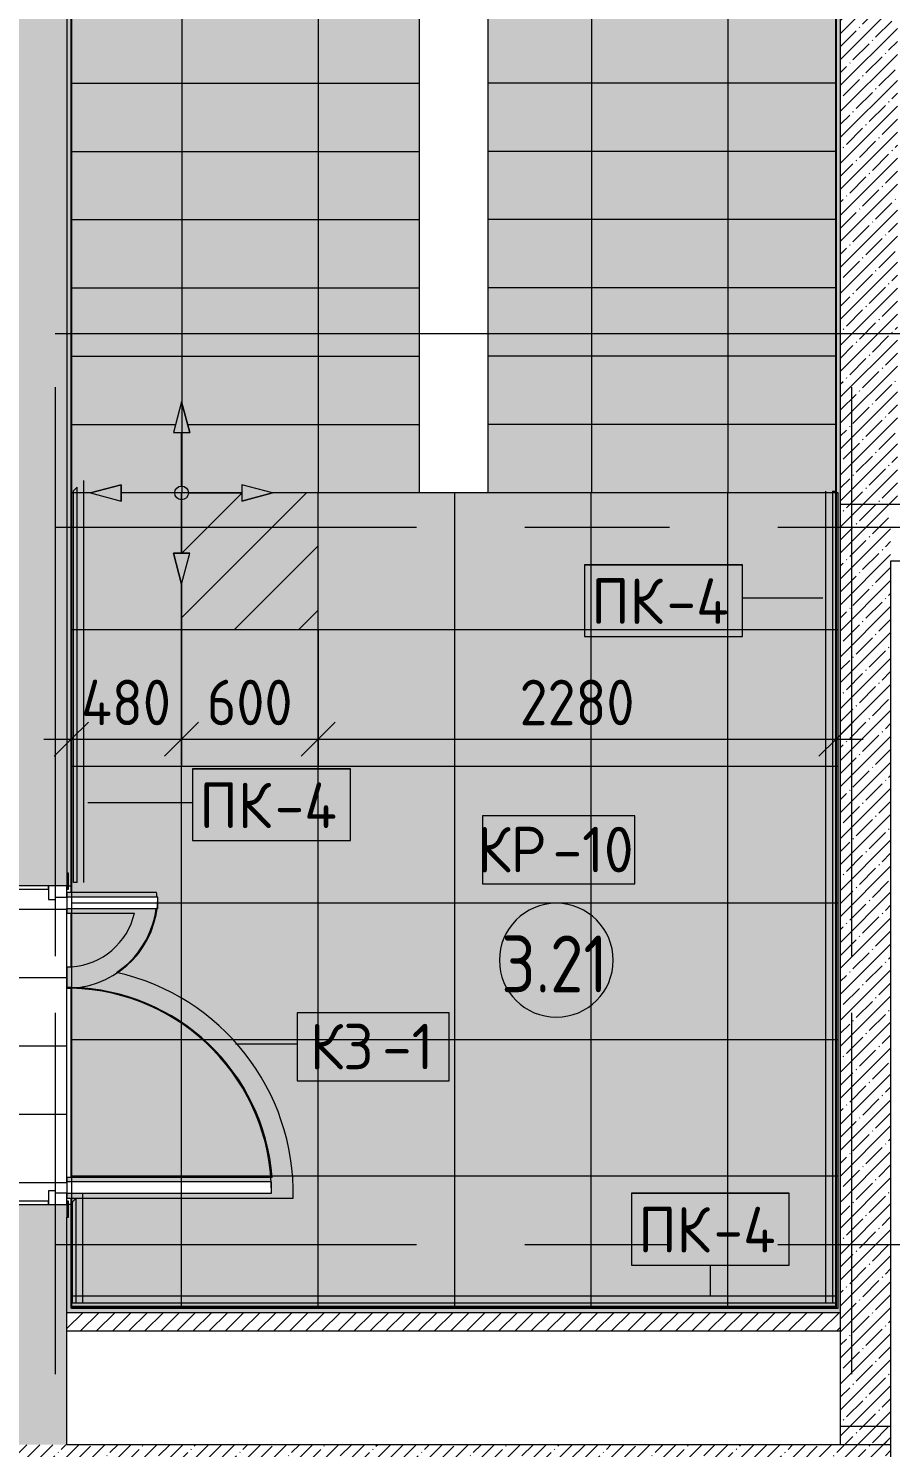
# Model space of a CAD drawing. Header units: millimetres. Extents: x 81773 to 282675, y -8553 to 29000.
# Drawn here: x 89241 to 93030, y 17257 to 23490 of the extents above; entities that cross this region are included whole.
import ezdxf

# ---------------------------------------------------------------- set-up
doc = ezdxf.new("R2010")
doc.units = ezdxf.units.MM
doc.linetypes.add('Осевая', pattern=[3175, 635, -476.25, 1587.5, -476.25])
for name, color, linetype, lineweight in [('A-ANNO-DIMS', 7, 'Continuous', 9), ('A-ANNO-DIMS-100', 7, 'Continuous', 9), ('A-AREA-IDEN', 7, 'Continuous', 9), ('A-DETL', 7, 'Continuous', 9), ('A-DETL-GENF', 7, 'Continuous', 9), ('A-DOOR', 7, 'Continuous', 9), ('A-DOOR-1', 7, 'Continuous', 13), ('A-DOOR-FRAM', 7, 'Continuous', 13), ('A-FLOR-IDEN', 7, 'Continuous', 9), ('A-FLOR-PATT', 7, 'Continuous', 9), ('A-GENM-IDEN', 7, 'Continuous', 9), ('A-WALL', 7, 'Continuous', 9), ('I-WALL', 7, 'Continuous', 9), ('S-STRS', 7, 'Continuous', 13), ('S-STRS-1', 7, 'Continuous', 9), ('Оси', 7, 'Continuous', 9), ('Оси-2', 7, 'Осевая', 9)]:
    doc.layers.add(name, color=color, linetype=linetype, lineweight=lineweight)
for name, color, linetype, lineweight, true_color in [('A-DETL-GENF-2', 7, 'Continuous', 9, 0x004000), ('A-DETL-GENF-3', 7, 'Continuous', 9, 0x383838), ('A-FLOR-1', 7, 'Continuous', 9, 0x787878), ('A-GENM-6', 7, 'Continuous', 9, 0xff80c0), ('A-WALL-1', 9, 'Continuous', 9, 0x808080), ('A-WALL-FNSH-1', 9, 'Continuous', 9, 0x808080), ('I-WALL-2', 9, 'Continuous', 9, 0x808080)]:
    doc.layers.add(name, color=color, linetype=linetype, lineweight=lineweight, true_color=true_color)
doc.styles.add('GOST Common', font='GOST_Common.ttf', dxfattribs={"width": 0.9, "height": 250})
doc.styles.add('GOST Common_1', font='GOST_Common.ttf', dxfattribs={"height": 200})
doc.styles.add('ISOCPEUR_2', font='isocpeur.ttf', dxfattribs={"width": 0.9, "height": 200})
doc.dimstyles.new('ISO-2_0_0_9К_Средний_округл2', dxfattribs={"dimscale": 304.8, "dimtxt": 199.196235, "dimasz": 0.492126, "dimexe": 0.393701, "dimexo": 0, "dimgap": 0, "dimtad": 1, "dimdec": 0, "dimrnd": 10, "dimzin": 0, "dimdsep": 46, "dimtxsty": 'ISOCPEUR_2', "dimblk1": 'OBLIQUE', "dimblk2": 'OBLIQUE', "dimsah": 1, "dimcen": 0.09, "dimdle": 0.393701, "dimazin": 0, "dimtfac": 1, "dimtdec": 4, "dimtix": 1, "dimtmove": 0, "dimatfit": 3, "dimfxl": 1, "dimtvp": 1, "dimtolj": 1, "dimtzin": 0, "dimarcsym": 2})
pattern_1 = [(45, (0, 0), (-57.024626, 57.024626), []), (45, (57.025, 0), (-57.024626, 57.024626), [100.806, -20.161, 3.353, -16.808])]
pattern_2 = [(0, (0, 0), (121.92, 30.48), [10.058, -81.382, 10.058, -81.382, -487.68]), (0, (0, 0), (121.92, 30.48), [-182.88, 10.058, -172.822, 10.058, -81.382, -213.36]), (0, (0, 0), (121.92, 30.48), [-457.2, 10.058, -50.902, 10.058, -142.342]), (120, (45.72, 15.24), (-87.356454, 90.345817), [10.058, -81.382, 10.058, -81.382, -487.68]), (120, (45.72, 15.24), (-87.356454, 90.345817), [-182.88, 10.058, -172.822, 10.058, -81.382, -213.36]), (120, (45.72, 15.24), (-87.356454, 90.345817), [-457.2, 10.058, -50.902, 10.058, -142.342]), (240, (60.96, 76.2), (-34.563546, -120.825817), [10.058, -81.382, 10.058, -81.382, -487.68]), (240, (60.96, 76.2), (-34.563546, -120.825817), [-182.88, 10.058, -172.822, 10.058, -81.382, -213.36]), (240, (60.96, 76.2), (-34.563546, -120.825817), [-457.2, 10.058, -50.902, 10.058, -142.342])]

# ---------------------------------------------------------------- blocks, each defined once
blk = doc.blocks.new('110_Дверь_СКБ_2Ст - Д-1_л_Лестничная клетка EIS60 2-32359692-План раскладки напольных покрытий 3 этажа в осях 23-33')
at = {"layer": 'A-DOOR'}
for centre, radius, start, end in [((662.5, 125), 900, 90, 178.65854), ((-637.5, 125), 400, 3.02744, 90), ((-637.5, 125), 400, 360, 3.02744), ((662.5, 125), 900, 178.65854, 180)]:
    blk.add_arc(centre, radius, start, end, dxfattribs=at)
at = {"layer": 'A-DOOR-1'}
for p, q in [((662.5, 1025), (612.5, 1025)), ((612.5, 1025), (612.5, 146)), ((662.5, 146), (662.5, 1025)), ((-637.5, 525), (-637.5, 146)), ((-587.5, 525), (-637.5, 525)), ((-587.5, 146), (-587.5, 525)), ((-637.5, 146), (-637.5, 125)), ((-637.5, 125), (-587.5, 125)), ((-587.5, 125), (-587.5, 146)), ((612.5, 146), (612.5, 125)), ((612.5, 125), (662.5, 125)), ((662.5, 125), (662.5, 146))]:
    blk.add_line(p, q, dxfattribs=at)
at = {"layer": 'A-DOOR-FRAM'}
for p, q in [((-672.5, 133), (-742.5, 133)), ((-742.5, 133), (-742.5, 125)), ((-742.5, 125), (-672.5, 125)), ((-637.5, 125), (-687.5, 125)), ((-687.5, 125), (-687.5, 45)), ((-672.5, 125), (-672.5, 133)), ((-637.5, 75), (-637.5, 125)), ((662.5, 125), (662.5, 75)), ((712.5, 125), (662.5, 125)), ((767.5, 133), (697.5, 133)), ((697.5, 133), (697.5, 125)), ((697.5, 125), (767.5, 125)), ((712.5, 45), (712.5, 125)), ((767.5, 125), (767.5, 133)), ((-627.5, 75), (-637.5, 75)), ((-627.5, 45), (-627.5, 75)), ((662.5, 75), (652.5, 75)), ((652.5, 75), (652.5, 45)), ((-687.5, 45), (-627.5, 45)), ((-672.5, 45), (-687.5, 45)), ((-687.5, 45), (-687.5, -125)), ((-672.5, -125), (-672.5, 45)), ((652.5, 45), (712.5, 45)), ((712.5, 45), (697.5, 45)), ((697.5, 45), (697.5, -125)), ((712.5, -125), (712.5, 45)), ((-672.5, -125), (-742.5, -125)), ((-742.5, -125), (-742.5, -133)), ((-742.5, -133), (-672.5, -133)), ((-687.5, -125), (-672.5, -125)), ((-672.5, -133), (-672.5, -125)), ((697.5, -125), (712.5, -125)), ((767.5, -125), (697.5, -125)), ((697.5, -125), (697.5, -133)), ((697.5, -133), (767.5, -133)), ((767.5, -133), (767.5, -125))]:
    blk.add_line(p, q, dxfattribs=at)
blk = doc.blocks.new('Плинтус - Плинтус_для ЛК-32859809-План раскладки напольных покрытий 3 этажа в осях 23-33')
at = {"layer": 'A-GENM-6'}
blk.add_hatch(color=256, dxfattribs=at).paths.add_polyline_path([(3587, -15), (3587, -7), (3580, 0), (0, 0), (0, -15), (3564.6, -15), (3564.6, -0.3), (3579.6, -0.3), (3579.6, -15)])
for p, q in [((0, 0), (7, 0)), ((0, -15), (0, 0)), ((0, -15), (7, -15)), ((0, -45), (7, -45)), ((7, 0), (3580, 0)), ((7, -15), (3564.6, -15)), ((7, -45), (3564.6, -45)), ((3579.6, -15), (3587, -15)), ((3579.6, -45), (3587, -45)), ((3587, -7), (3580, 0))]:
    blk.add_line(p, q, dxfattribs=at)
blk = doc.blocks.new('Плинтус - Плинтус_для ЛК-32859065-План раскладки напольных покрытий 3 этажа в осях 23-33')
at = {"layer": 'A-GENM-6'}
blk.add_hatch(color=256, dxfattribs=at).paths.add_polyline_path([(0, 0), (0, -15), (3358.7, -15), (3357.7, 0), (641.4, 0)])
for p, q in [((0, 0), (3357.7, 0)), ((0, -15), (0, 0)), ((0, -15), (3357.7, -15)), ((0, -45), (3357.7, -45))]:
    blk.add_line(p, q, dxfattribs=at)
blk = doc.blocks.new('Плинтус - Плинтус_для ЛК-32859808-План раскладки напольных покрытий 3 этажа в осях 23-33')
at = {"layer": 'A-GENM-6'}
h = blk.add_hatch(color=256, dxfattribs=at)
h.paths.add_polyline_path([(0, -15), (0.1, -15), (0, 0)])
h.paths.add_polyline_path([(15.1, -15), (475, -15), (460, 0), (15.1, 0)])
for p, q in [((0, -15), (0, 0)), ((15.1, 0), (460, 0)), ((15.1, -15), (475, -15)), ((15.1, -45), (497.7, -45)), ((475, -15), (460, 0))]:
    blk.add_line(p, q, dxfattribs=at)
blk = doc.blocks.new('Плинтус - Плинтус_для ЛК-32859807-План раскладки напольных покрытий 3 этажа в осях 23-33')
at = {"layer": 'A-GENM-6'}
blk.add_hatch(color=256, dxfattribs=at).paths.add_polyline_path([(0, 0), (0, -15), (1735, -15), (1720, 0), (684.4, 0)])
for p, q in [((0, 0), (1710.4, 0)), ((0, -15), (0, 0)), ((0, -15), (1710.4, -15)), ((0, -45), (1710.4, -45)), ((1710.4, 0), (1720, 0)), ((1710.4, -15), (1735, -15)), ((1710.4, -45), (1765, -45)), ((1735, -15), (1720, 0))]:
    blk.add_line(p, q, dxfattribs=at)
blk = doc.blocks.new('Начало раскладки_красным - Начало раскладки_красным-26102174-План раскладки напольных покрытий 3 этажа в осях 23-33')
at = {"layer": 'A-DETL-GENF'}
for points in [[(-36.2, 264.8), (36.2, 264.8), (0, 400)], [(-264.8, -36.2), (-264.8, 36.2), (-400, 0)], [(264.8, -36.2), (400, 0), (264.8, 36.2)], [(0, -400), (36.2, -264.8), (-36.2, -264.8)]]:
    blk.add_hatch(color=256, dxfattribs=at).paths.add_polyline_path(points)
for p, q in [((0, 400), (-36.2, 264.8)), ((0, 400), (-36.2, 264.8)), ((36.2, 264.8), (0, 400)), ((0, 400), (36.2, 264.8)), ((-36.2, 264.8), (36.2, 264.8)), ((-36.2, 264.8), (36.2, 264.8)), ((0, 30), (0, 264.8)), ((-264.8, 36.2), (-400, 0)), ((-400, 0), (-264.8, 36.2)), ((-400, 0), (-264.8, -36.2)), ((-400, 0), (-264.8, -36.2)), ((-264.8, -36.2), (-264.8, 36.2)), ((-264.8, 36.2), (-264.8, -36.2)), ((-30, 0), (-264.8, 0)), ((30, 0), (264.8, 0)), ((400, 0), (264.8, 36.2)), ((264.8, 36.2), (264.8, -36.2)), ((400, 0), (264.8, 36.2)), ((264.8, 36.2), (264.8, -36.2)), ((400, 0), (264.8, -36.2)), ((0, -30), (0, -264.8)), ((264.8, -36.2), (400, 0)), ((36.2, -264.8), (-36.2, -264.8)), ((-36.2, -264.8), (0, -400)), ((0, -400), (-36.2, -264.8)), ((-36.2, -264.8), (36.2, -264.8)), ((0, -400), (36.2, -264.8)), ((0, -400), (36.2, -264.8))]:
    blk.add_line(p, q, dxfattribs=at)
blk.add_circle((0, 0), 30, dxfattribs=at)
blk = doc.blocks.new('Марка_Помещения - Номер-25198446-План раскладки напольных покрытий 3 этажа в осях 23-33')
at = {"layer": 'A-AREA-IDEN'}
for start, end in [(360, 180), (180, 360)]:
    blk.add_arc((0, 0), 2.5, start, end, dxfattribs=at)
blk = doc.blocks.new('DIMBLOCK55-План раскладки напольных покрытий 3 этажа в осях 23-33')
at = {"layer": 'A-ANNO-DIMS-100'}
for p, q in [((89914.5, 21050), (89914.5, 20248.5)), ((89914.5, 20368.5), (89914.5, 21050)), ((89430, 20474.5), (89430, 20248.5)), ((89430, 20368.5), (89430, 20474.5)), ((89310, 20368.5), (89914.5, 20368.5))]:
    blk.add_line(p, q, dxfattribs=at)
at = {"layer": 'A-ANNO-DIMS-100', "lineweight": 20}
for p, q in [((89430, 20368.5), (89505, 20443.5)), ((89914.5, 20368.5), (89989.5, 20443.5)), ((89430, 20368.5), (89355, 20293.5)), ((89914.5, 20368.5), (89839.5, 20293.5))]:
    blk.add_line(p, q, dxfattribs=at)
at = {"layer": 'A-ANNO-DIMS-100', "color": 0, "insert": (89473.1, 20629.8), "char_height": 200, "width": 478.071, "attachment_point": 1, "line_spacing_factor": 1.149209, "style": 'ISOCPEUR_2'}
blk.add_mtext('480', dxfattribs=at)
blk = doc.blocks.new('_Oblique')
at = {"color": 0, "linetype": 'ByBlock', "lineweight": -2}
blk.add_line((-0.5, -0.5), (0.5, 0.5), dxfattribs=at)
blk = doc.blocks.new('DIMBLOCK56-План раскладки напольных покрытий 3 этажа в осях 23-33')
at = {"layer": 'A-ANNO-DIMS-100'}
for p, q in [((89914.5, 21050), (89914.5, 20248.5)), ((89914.5, 20368.5), (89914.5, 21050)), ((90514.5, 20850), (90514.5, 20248.5)), ((90514.5, 20368.5), (90514.5, 20850)), ((89914.5, 20368.5), (90514.5, 20368.5))]:
    blk.add_line(p, q, dxfattribs=at)
at = {"layer": 'A-ANNO-DIMS-100', "lineweight": 20}
for p, q in [((89914.5, 20368.5), (89989.5, 20443.5)), ((90514.5, 20368.5), (90589.5, 20443.5)), ((89914.5, 20368.5), (89839.5, 20293.5)), ((90514.5, 20368.5), (90439.5, 20293.5))]:
    blk.add_line(p, q, dxfattribs=at)
at = {"layer": 'A-ANNO-DIMS-100', "color": 0, "insert": (90024.9, 20629.8), "char_height": 200, "width": 455.087, "attachment_point": 1, "line_spacing_factor": 1.149209, "style": 'ISOCPEUR_2'}
blk.add_mtext('600', dxfattribs=at)
blk = doc.blocks.new('DIMBLOCK57-План раскладки напольных покрытий 3 этажа в осях 23-33')
at = {"layer": 'A-ANNO-DIMS-100'}
for p, q in [((90514.5, 20850), (90514.5, 20248.5)), ((90514.5, 20368.5), (90514.5, 20850)), ((92790, 20474.5), (92790, 20248.5)), ((92790, 20368.5), (92790, 20474.5)), ((90514.5, 20368.5), (92910, 20368.5))]:
    blk.add_line(p, q, dxfattribs=at)
at = {"layer": 'A-ANNO-DIMS-100', "lineweight": 20}
for p, q in [((90514.5, 20368.5), (90589.5, 20443.5)), ((92790, 20368.5), (92865, 20443.5)), ((90514.5, 20368.5), (90439.5, 20293.5)), ((92790, 20368.5), (92715, 20293.5))]:
    blk.add_line(p, q, dxfattribs=at)
at = {"layer": 'A-ANNO-DIMS-100', "color": 0, "insert": (91399.4, 20629.8), "char_height": 200, "width": 606.782, "attachment_point": 1, "line_spacing_factor": 1.149209, "style": 'ISOCPEUR_2'}
blk.add_mtext('2280', dxfattribs=at)
blk = doc.blocks.new('М_перекрытий_ЭП - Типоразмер-25383776-План раскладки напольных покрытий 3 этажа в осях 23-33')
at = {"layer": 'A-FLOR-IDEN'}
for p, q in [((3.352, 1.578), (-3.336, 1.578)), ((-3.336, 1.578), (-3.336, -1.406)), ((3.352, -1.406), (3.352, 1.578)), ((-3.336, -1.406), (3.352, -1.406))]:
    blk.add_line(p, q, dxfattribs=at)
blk = doc.blocks.new('Mark Reiling - Mark Reiling-26174330-План раскладки напольных покрытий 3 этажа в осях 23-33')
at = {"layer": 'A-GENM-IDEN'}
for p, q in [((-3.47, 1.49), (-3.47, -1.663)), ((-3.47, 1.49), (3.47, 1.49)), ((3.47, 1.49), (-3.47, 1.49)), ((-3.47, 1.49), (-3.47, -1.663)), ((3.47, -1.663), (3.47, 1.49)), ((3.47, -1.663), (3.47, 1.49)), ((-3.47, -1.663), (3.47, -1.663)), ((-3.47, -1.663), (3.47, -1.663))]:
    blk.add_line(p, q, dxfattribs=at)

msp = doc.modelspace()

# ---------------------------------------------------------------- hatches: boundary and pattern name
at = {"layer": 'A-DETL-GENF-2'}
h = msp.add_hatch(dxfattribs=at)
h.set_pattern_fill('FP_52', color=256, style=0, pattern_type=2)
h.set_pattern_definition([(45, (0, 0), (-141.42136, 141.42136), [])])
h.paths.add_polyline_path([(90514.5, 20850), (90514.5, 21450), (90314.5, 21450), (90179.3, 21413.8), (90179.3, 21450), (89914.5, 21450), (89914.5, 21185.2), (89950.7, 21185.2), (89914.5, 21050), (89914.5, 20850), (90314.5, 20850)])
at = {"layer": 'A-DETL-GENF-3'}
h = msp.add_hatch(dxfattribs=at)
h.set_pattern_fill('FP_54', color=256, style=0, pattern_type=2)
h.set_pattern_definition([(0, (-85.5, -150), (0, 600), []), (90, (-85.5, -150), (-600, 4e-14), [])])
h.paths.add_polyline_path([(89600.8, 17870), (92800, 17870), (92800, 21450), (90314.5, 21450), (90179.3, 21413.8), (90179.3, 21450), (89649.7, 21450), (89649.7, 21413.8), (89514.5, 21450), (89431, 21450), (89431, 17870)])
h.paths.add_polyline_path([(89914.5, 21050), (89878.3, 21185.2), (89950.7, 21185.2)])
at = {"layer": 'A-FLOR-PATT'}
h = msp.add_hatch(dxfattribs=at)
h.set_pattern_fill('FP_36', color=256, style=0, pattern_type=2)
h.set_pattern_definition([(0, (80581, 17521), (0, 300), []), (90, (80581, 17521), (-600, 600), [300, -2100]), (90, (81781, 17821), (-600, 600), [300, -2100])])
h.paths.add_polyline_path([(89124, 17290), (89124, 17291), (88327.6, 17290)])
h.paths.add_polyline_path([(89140, 17290), (89139, 17291), (89139, 17290)])
h.paths.add_polyline_path([(84991, 17290), (84991, 17291), (84990, 17291), (84990, 17290)])
h.paths.add_polyline_path([(85781.1, 17306), (89124, 17306), (89124, 18313), (89139, 18298), (89140, 18325), (89152, 18325), (89152, 18340), (89330, 18340), (89330, 18385), (89360, 18385), (89360, 18375), (89410, 18375), (89409.9, 19675), (89360, 19675), (89360, 19665), (89330, 19665), (89330, 19710), (89152, 19710), (89152, 19714), (88505, 19714), (88505, 23394), (88263, 23394), (88278, 23409), (88278, 23410), (88278, 23422), (88238, 23422), (88238, 23430), (88228, 23430), (88228, 22580), (88188, 22580), (88188, 23430), (87368, 23430), (87368, 23422), (87328, 23422), (87328, 23410.1), (87330.1, 23410), (87345, 23395.1), (85005, 23395.1), (85005, 22664), (84970.7, 22664), (84970.7, 19136), (85006, 19136), (85006, 17306), (85144.5, 17306)])
h.paths.add_polyline_path([(84991, 17306), (84990, 19121), (84990, 19120), (84990, 17306)])
h.paths.add_polyline_path([(89140, 19729), (89140, 19730), (88964.2, 19729)])
h = msp.add_hatch(color=256, dxfattribs=at)
h.paths.add_polyline_path([(89600.8, 17870), (92774, 17871), (92774, 17877.4), (89431, 17877.4), (89431, 17870), (89450.7, 17870)])
h.paths.add_polyline_path([(92782, 17870), (92790, 17871), (92789, 17877), (92783, 17871)])
h.paths.add_polyline_path([(89600.8, 17892.4), (92774, 17892.4), (92774, 21450), (90314.5, 21450), (90179.3, 21413.8), (90179.3, 21450), (89649.7, 21450), (89649.7, 21413.8), (89514.5, 21450), (89455, 21450), (89455, 19739.6), (89440, 19739.6), (89440, 21450), (89431, 21450), (89431, 19694.6), (89804.8, 19694.6), (89804.8, 19675), (89810, 19675), (89810, 19625), (89802.3, 19625), (89788.6, 19559.4), (89763.3, 19496), (89727.4, 19437.8), (89682.1, 19386.7), (89628.6, 19344.2), (89729.5, 19315.8), (89826.9, 19277), (89919.6, 19228.2), (90006.7, 19169.9), (90087.1, 19102.8), (90160.1, 19027.6), (90224.7, 18945.1), (90280.3, 18856.3), (90326.3, 18762.1), (90362.1, 18663.6), (90387.4, 18561.9), (90401.8, 18458.1), (90405.2, 18353.4), (89431, 18353.4), (89431, 17892.4), (89435.7, 17892.4), (89435.7, 18337.3), (89450.7, 18352.3), (89450.7, 17892.4)])
h.paths.add_polyline_path([(89431, 18443.4), (90312.7, 18443.4), (90298.7, 18546.4), (90273, 18647), (90236, 18744.1), (90188, 18836.3), (90129.9, 18922.4), (90062.2, 19001.2), (89985.9, 19071.8), (89902.1, 19133.2), (89804.8, 19187.5), (89707.5, 19227.7), (89616.5, 19254.6), (89514.1, 19272.4), (89431, 19277.2), (89431, 18693.6)])
h.paths.add_polyline_path([(89431, 19370.4), (89468.5, 19374), (89524.6, 19390.6), (89576.4, 19417.5), (89622.2, 19453.9), (89660.1, 19498.3), (89688.9, 19549.2), (89707.5, 19604.6), (89431, 19604.6), (89431, 19374)])
h.paths.add_polyline_path([(89914.5, 21050), (89878.3, 21185.2), (89950.7, 21185.2)])
h = msp.add_hatch(color=256, dxfattribs=at)
h.paths.add_polyline_path([(90405.2, 18353.4), (90401.8, 18458.1), (90387.4, 18561.9), (90362.1, 18663.6), (90326.3, 18762.1), (90280.3, 18856.3), (90224.7, 18945.1), (90160.1, 19027.6), (90087.1, 19102.8), (90006.7, 19169.9), (89919.6, 19228.2), (89826.9, 19277), (89729.5, 19315.8), (89628.6, 19344.2), (89682.1, 19386.7), (89727.4, 19437.8), (89763.3, 19496), (89788.6, 19559.4), (89802.3, 19625), (89410.4, 19625), (89410.4, 19604.6), (89707.5, 19604.6), (89688.9, 19549.2), (89660.1, 19498.3), (89622.2, 19453.9), (89576.4, 19417.5), (89524.6, 19390.6), (89468.5, 19374), (89410.4, 19368.4), (89410.4, 19278.4), (89514.1, 19272.4), (89616.5, 19254.6), (89716.1, 19225.2), (89811.7, 19184.5), (89902.1, 19133.2), (89985.9, 19071.8), (90062.2, 19001.2), (90129.9, 18922.4), (90188, 18836.3), (90236, 18744.1), (90273, 18647), (90298.7, 18546.4), (90312.7, 18443.4), (89410.4, 18443.4), (89410.4, 18425), (90310, 18425), (90310, 18375), (89410.4, 18375), (89410.4, 18353.4), (90310, 18353.4)])
h.paths.add_polyline_path([(89431, 19675), (89804.2, 19675), (89804.8, 19694.6), (89410.4, 19694.6), (89410.4, 19675)])
at = {"layer": 'I-WALL'}
h = msp.add_hatch(dxfattribs=at)
h.set_pattern_fill('FP_4', color=256, style=0, pattern_type=2)
h.set_pattern_definition(pattern_1)
h.paths.add_polyline_path([(89160, 17270), (89410, 17270), (89410, 18325), (89160, 18325), (89160, 17828.4)])
h.paths.add_polyline_path([(89410, 19725), (89410, 27100), (89160, 27100), (89160, 19725), (89360, 19725)])
h = msp.add_hatch(dxfattribs=at)
h.set_pattern_fill('FP_4', color=256, style=0, pattern_type=2)
h.set_pattern_definition(pattern_1)
h.paths.add_polyline_path([(92810, 21400), (93060, 21400), (93060, 27100), (92810, 27100), (92810, 21721.8)])
h = msp.add_hatch(dxfattribs=at)
h.set_pattern_fill('FP_4', color=256, style=0, pattern_type=2)
h.set_pattern_definition(pattern_1)
h.paths.add_polyline_path([(92810, 17270), (93030, 17270), (93030, 21400), (92810, 21400), (92810, 17770)])
h = msp.add_hatch(dxfattribs=at)
h.set_pattern_fill('FP_5', color=256, style=0, pattern_type=2)
h.set_pattern_definition([(45, (0, 0), (-35.35534, 35.35534), [])])
h.paths.add_polyline_path([(92147.3, 17770), (92810, 17770), (92810, 17850), (89410, 17850), (89410, 17770), (90874.1, 17770)])
h = msp.add_hatch(dxfattribs=at)
h.set_pattern_fill('FP_4', color=256, style=0, pattern_type=2)
h.set_pattern_definition(pattern_1)
h.paths.add_polyline_path([(92810, 13620), (93000, 13620), (93000, 13628), (93030, 13628), (93030, 17350), (92810, 17350), (92810, 13640)])
h = msp.add_hatch(dxfattribs=at)
h.set_pattern_fill('FP_4', color=256, style=0, pattern_type=2)
h.set_pattern_definition(pattern_1)
h.paths.add_polyline_path([(92810, 17050), (92810, 17270), (86490, 17270), (86490, 17050), (92790, 17050)])
at = {"layer": 'I-WALL-2'}
h = msp.add_hatch(dxfattribs=at)
h.set_pattern_fill('FP_35', color=256, style=0, pattern_type=2)
h.set_pattern_definition(pattern_2)
h.paths.add_polyline_path([(89430, 17870), (89430, 18325), (89418, 18325), (89418, 18270), (89410, 18270), (89410, 17870)])
h.paths.add_polyline_path([(89418, 19725), (89430, 19725), (89430, 26830), (89410, 26830), (89410.2, 19780), (89418, 19780), (89418, 19733)])
h = msp.add_hatch(dxfattribs=at)
h.set_pattern_fill('FP_35', color=256, style=0, pattern_type=2)
h.set_pattern_definition(pattern_2)
h.paths.add_polyline_path([(92790, 17870), (92810, 17870), (92810, 26850), (92790, 26850), (92790, 17871)])
h = msp.add_hatch(dxfattribs=at)
h.set_pattern_fill('FP_35', color=256, style=0, pattern_type=2)
h.set_pattern_definition(pattern_2)
h.paths.add_polyline_path([(92810, 17850), (92810, 17870), (89410, 17870), (89410, 17850), (92147.3, 17850)])
at = {"layer": 'S-STRS'}
for points in [[(90960, 23250), (90960, 23550), (89430, 23550), (89430, 23250), (89600.8, 23250)], [(92147.3, 23250), (92790, 23250), (92790, 23550), (91260, 23550), (91260, 23250)], [(90960, 22950), (90960, 23250), (89430, 23250), (89430, 22950), (89600.8, 22950)], [(92147.3, 22950), (92790, 22950), (92790, 23250), (91260, 23250), (91260, 22950)], [(90960, 22650), (90960, 22950), (89430, 22950), (89430, 22650), (89600.8, 22650)], [(92147.3, 22650), (92790, 22650), (92790, 22950), (91260, 22950), (91260, 22650)], [(90960, 22350), (90960, 22650), (89430, 22650), (89430, 22350), (89600.8, 22350)], [(92147.3, 22350), (92790, 22350), (92790, 22650), (91260, 22650), (91260, 22350)], [(90960, 22050), (90960, 22350), (89430, 22350), (89430, 22050), (89600.8, 22050)], [(92147.3, 22050), (92790, 22050), (92790, 22350), (91260, 22350), (91260, 22050)], [(89887.7, 21750), (89914.5, 21850), (89941.3, 21750), (90960, 21750), (90960, 22050), (89430, 22050), (89430, 21750), (89878.3, 21750)], [(92147.3, 21750), (92790, 21750), (92790, 22050), (91260, 22050), (91260, 21750)], [(89878.3, 21450), (90179.3, 21450), (90179.3, 21486.2), (90314.5, 21450), (90960, 21450), (90960, 21750), (89941.3, 21750), (89950.7, 21714.8), (89878.3, 21714.8), (89887.7, 21750), (89430, 21750), (89431, 21450), (89440, 21450), (89440, 21459.6), (89455, 21474.6), (89455, 21450), (89514.5, 21450), (89649.7, 21486.2), (89649.7, 21450)], [(92789, 21450), (92790, 21450), (92790, 21750), (91260, 21750), (91260, 21450), (92774, 21450), (92774, 21457), (92789, 21457)]]:
    msp.add_hatch(color=256, dxfattribs=at).paths.add_polyline_path(points)

# ---------------------------------------------------------------- linework, layer by layer
at = {"layer": 'A-DETL'}
for p, q in [((89915, 25348.5), (89915, 21448.5)), ((90515, 25348.5), (90515, 21448.5)), ((91715, 25348.5), (91715, 21448.5)), ((92315, 25348.5), (92315, 21448.5)), ((89514.5, 21450), (89431, 21450)), ((89431, 21450), (89431, 17870)), ((90179.3, 21450), (89649.7, 21450)), ((90179.3, 21450), (89914.5, 21450)), ((89914.5, 21450), (89914.5, 21185.2)), ((90514.5, 21450), (90314.5, 21450)), ((92800, 21450), (90314.5, 21450)), ((90514.5, 20850), (90514.5, 21450)), ((92800, 17870), (92800, 21450)), ((89914.5, 21050), (89914.5, 20850)), ((89914.5, 20850), (90514.5, 20850)), ((89431, 17870), (92800, 17870))]:
    msp.add_line(p, q, dxfattribs=at)
at = {"layer": 'A-FLOR-1'}
for p, q in [((89440, 21450), (89431, 21450)), ((89431, 21450), (89431, 19694.6)), ((89514.5, 21450), (89455, 21450)), ((90179.3, 21450), (89649.7, 21450)), ((92774, 21450), (90314.5, 21450)), ((89804.8, 19694.6), (89410.4, 19694.6)), ((89410.4, 19694.6), (89410.4, 19675)), ((89410, 18425), (89410, 19625)), ((89410.4, 19625), (89410.4, 19604.6)), ((89410.4, 19604.6), (89707.5, 19604.6)), ((89431, 19604.6), (89431, 19370.4)), ((89410.4, 19368.4), (89410.4, 19278.4)), ((89431, 19277.2), (89431, 18443.4)), ((90312.7, 18443.4), (89410.4, 18443.4)), ((89410.4, 18443.4), (89410.4, 18425)), ((89410.4, 18375), (89410.4, 18353.4)), ((89410.4, 18353.4), (90405.2, 18353.4)), ((89431, 18353.4), (89431, 17892.4)), ((89431, 17877.4), (89431, 17870))]:
    msp.add_line(p, q, dxfattribs=at)
for centre, radius, start, end in [((89410.4, 19673.4), 395, 0.22926, 3.07201), ((89410.4, 19673.4), 305, 273.89652, 346.9573), ((89410.4, 19673.4), 395, 303.54048, 352.95968), ((89410.4, 19673.4), 305, 270, 273.89652), ((89410.4, 18373.4), 995, 358.8489, 77.32946), ((89410.4, 18373.4), 905, 88.69198, 90), ((89410.4, 18373.4), 905, 4.43687, 88.69198)]:
    msp.add_arc(centre, radius, start, end, dxfattribs=at)
at = {"layer": 'A-FLOR-IDEN'}
msp.add_line((90152, 19031.2), (90421.7, 19031.2), dxfattribs=at)
at = {"layer": 'A-GENM-IDEN'}
for p, q in [((92731.5, 20987.3), (92378.4, 20987.3)), ((89502.3, 20090.7), (89962.9, 20090.7)), ((92237.8, 17924.8), (92237.8, 18055))]:
    msp.add_line(p, q, dxfattribs=at)
at = {"layer": 'A-WALL'}
for p, q in [((89410, 27100), (89410, 19780)), ((89430, 26829), (89430, 19725)), ((89430, 19725), (89430, 26829)), ((92810, 17270), (92810, 26850)), ((93310, 21150), (93030, 21150)), ((89430, 18325), (89430, 17871)), ((89430, 17870), (89430, 18325)), ((89410, 17870), (89410, 18270)), ((89430, 17871), (89431, 17871)), ((89431, 17870), (92790, 17870)), ((92790, 17870), (89431, 17870)), ((92789, 17871), (92790, 17871)), ((93030, 17350), (93030, 13628))]:
    msp.add_line(p, q, dxfattribs=at)
at = {"layer": 'A-WALL-1'}
for p, q in [((92790, 26830), (92790, 17870)), ((92810, 21400), (93210, 21400)), ((93030, 21150), (93030, 17350)), ((89418, 19725), (89430, 19725)), ((89430, 18325), (89418, 18325)), ((89410, 17270), (89410, 17870)), ((92810, 17850), (89410, 17850)), ((89410, 17770), (92810, 17770)), ((93030, 17350), (92810, 17350)), ((93030, 17270), (89410, 17270))]:
    msp.add_line(p, q, dxfattribs=at)
at = {"layer": 'A-WALL-FNSH-1'}
for p, q in [((89430, 19725), (89431, 19725)), ((89431, 18325), (89430, 18325)), ((89431, 17877.4), (89431, 17892.4))]:
    msp.add_line(p, q, dxfattribs=at)
at = {"layer": 'I-WALL'}
for p, q in [((92789, 17871), (92789, 26435)), ((89431, 26419.5), (89431, 21490)), ((89431, 21490), (89431, 21450)), ((92789, 21369.6), (92790, 21369.6)), ((89430, 19694.6), (89430, 19725)), ((89430, 19370.3), (89430, 19604.6)), ((89430, 18443.4), (89430, 19277.3)), ((89430, 18325), (89430, 18353.4)), ((89431, 17872), (92790, 17872)), ((92783, 17871), (89431, 17871)), ((92783, 17871), (92789, 17871))]:
    msp.add_line(p, q, dxfattribs=at)
at = {"layer": 'S-STRS-1'}
for p, q in [((90960, 23250), (90960, 23550)), ((91260, 23550), (91260, 23250)), ((89430, 23250), (90960, 23250)), ((89430, 23250), (90960, 23250)), ((90960, 22950), (90960, 23250)), ((91260, 23250), (91260, 22950)), ((92790, 23250), (91260, 23250)), ((92790, 23250), (91260, 23250)), ((89430, 22950), (90960, 22950)), ((89430, 22950), (90960, 22950)), ((90960, 22650), (90960, 22950)), ((91260, 22950), (91260, 22650)), ((92790, 22950), (91260, 22950)), ((92790, 22950), (91260, 22950)), ((89430, 22650), (90960, 22650)), ((89430, 22650), (90960, 22650)), ((90960, 22350), (90960, 22650)), ((91260, 22650), (91260, 22350)), ((92790, 22650), (91260, 22650)), ((92790, 22650), (91260, 22650)), ((89430, 22350), (90960, 22350)), ((89430, 22350), (90960, 22350)), ((90960, 22050), (90960, 22350)), ((91260, 22350), (91260, 22050)), ((92790, 22350), (91260, 22350)), ((92790, 22350), (91260, 22350)), ((89430, 22050), (90960, 22050)), ((89430, 22050), (90960, 22050)), ((90960, 21750), (90960, 22050)), ((91260, 22050), (91260, 21750)), ((92790, 22050), (91260, 22050)), ((92790, 22050), (91260, 22050)), ((89430, 21750), (89887.7, 21750)), ((89430, 21750), (89887.7, 21750)), ((89941.3, 21750), (90960, 21750)), ((89941.3, 21750), (90960, 21750)), ((90960, 21450), (90960, 21750)), ((91260, 21750), (91260, 21450)), ((92790, 21750), (91260, 21750)), ((92790, 21750), (91260, 21750)), ((92774, 21450), (91260, 21450))]:
    msp.add_line(p, q, dxfattribs=at)
at = {"layer": 'Оси'}
for p, q in [((90740, 22150), (93240, 22150)), ((89360, 19415.1), (89360, 21915.1)), ((92860, 19415.1), (92860, 21915.1))]:
    msp.add_line(p, q, dxfattribs=at)
at = {"layer": 'Оси-2'}
for p, q in [((85072.9, 22150), (90740, 22150)), ((85072.9, 21300), (122580, 21300)), ((89360, 593.7), (89360, 19415.1)), ((92860, 593.7), (92860, 19415.1)), ((85072.9, 18150), (122760, 18150))]:
    msp.add_line(p, q, dxfattribs=at)

# ---------------------------------------------------------------- block references
at = {"layer": 'A-AREA-IDEN', "xscale": 99.99999999999993, "yscale": 99.99999999999993, "zscale": 99.99999999999993}
msp.add_blockref('Марка_Помещения - Номер-25198446-План раскладки напольных покрытий 3 этажа в осях 23-33', (91561.1, 19397.9), dxfattribs=at)
at = {"layer": 'A-DETL-GENF'}
msp.add_blockref('Начало раскладки_красным - Начало раскладки_красным-26102174-План раскладки напольных покрытий 3 этажа в осях 23-33', (89914.5, 21450), dxfattribs=at)
at = {"layer": 'A-DOOR', "rotation": 269.9999999999998}
msp.add_blockref('110_Дверь_СКБ_2Ст - Д-1_л_Лестничная клетка EIS60 2-32359692-План раскладки напольных покрытий 3 этажа в осях 23-33', (89285, 19037.5), dxfattribs=at)
at = {"layer": 'A-FLOR-IDEN', "xscale": 99.99999999999993, "yscale": 99.99999999999993, "zscale": 99.99999999999993}
for p in [(91570.6, 19874), (90755.3, 19009)]:
    msp.add_blockref('М_перекрытий_ЭП - Типоразмер-25383776-План раскладки напольных покрытий 3 этажа в осях 23-33', p, dxfattribs=at)
at = {"layer": 'A-GENM-6'}
for name, p, rotation in [('Плинтус - Плинтус_для ЛК-32859807-План раскладки напольных покрытий 3 этажа в осях 23-33', (89440, 19739.6), 90), ('Плинтус - Плинтус_для ЛК-32859809-План раскладки напольных покрытий 3 этажа в осях 23-33', (92789, 21457), 270), ('Плинтус - Плинтус_для ЛК-32859808-План раскладки напольных покрытий 3 этажа в осях 23-33', (89435.7, 17877.3), 90), ('Плинтус - Плинтус_для ЛК-32859065-План раскладки напольных покрытий 3 этажа в осях 23-33', (92788.7, 17877.4), 180)]:
    msp.add_blockref(name, p, dxfattribs=dict(at, rotation=rotation))
at = {"layer": 'A-GENM-IDEN', "xscale": 99.99999999999993, "yscale": 99.99999999999993, "zscale": 99.99999999999993}
for p in [(92031.4, 20985.8), (90309.9, 20089.2), (92237.8, 18225.5)]:
    msp.add_blockref('Mark Reiling - Mark Reiling-26174330-План раскладки напольных покрытий 3 этажа в осях 23-33', p, dxfattribs=at)

# ---------------------------------------------------------------- texts
at = {"layer": 'A-AREA-IDEN', "insert": (91319.2, 19506.5), "char_height": 250, "width": 606.076, "attachment_point": 1, "style": 'GOST Common'}
msp.add_mtext('3.21', dxfattribs=at)
at = {"layer": 'A-FLOR-IDEN', "char_height": 200, "attachment_point": 1, "style": 'GOST Common_1'}
for s, insert, width in [('КР', (91214, 19983.8), 400.844), ('-10', (91544.7, 19983.8), 472.996), ('КЗ', (90478.2, 19118.7), 384.81), ('-1', (90795.7, 19118.7), 296.624)]:
    msp.add_mtext(s, dxfattribs=dict(at, insert=insert, width=width))
at = {"layer": 'A-GENM-IDEN', "char_height": 200, "attachment_point": 1, "style": 'GOST Common_1'}
for s, insert, width in [('ПК', (91714.4, 21074.9), 400.844), ('-4', (92045.1, 21074.9), 376.793), ('ПК', (89992.8, 20178.2), 400.844), ('-4', (90323.5, 20178.2), 376.793), ('ПК', (91920.7, 18314.6), 400.844), ('-4', (92251.5, 18314.6), 376.793)]:
    msp.add_mtext(s, dxfattribs=dict(at, insert=insert, width=width))

# ---------------------------------------------------------------- dimensions: what is measured, and where the dimension line sits
at = {"layer": 'A-ANNO-DIMS'}
for base, p1, p2, override, picture, middle in [((89914.5, 20368.468531), (89430, 20474.5345482), (89914.5, 21049.9998756), {"dimpost": '<>', "dimfxl": 752.263646}, 'DIMBLOCK55-План раскладки напольных покрытий 3 этажа в осях 23-33', (89672.25, 20468.468531)), ((90514.5, 20368.5), (89914.5, 21050), (90514.5, 20850), {"dimpost": '<>', "dimfxl": 632.455532}, 'DIMBLOCK56-План раскладки напольных покрытий 3 этажа в осях 23-33', (90214.5, 20468.5)), ((92790, 20368.468531), (90514.5, 20849.9998756), (92790, 20474.5345482), {"dimpost": '<>', "dimfxl": 2306.268515}, 'DIMBLOCK57-План раскладки напольных покрытий 3 этажа в осях 23-33', (91652.25, 20468.468531))]:
    dim = msp.add_linear_dim(base=base, p1=p1, p2=p2, dimstyle='ISO-2_0_0_9К_Средний_округл2', override=override, dxfattribs=at)
    dim.commit()
    dim.dimension.update_dxf_attribs({"geometry": picture, "text_midpoint": middle})

doc.saveas('drawing.dxf')
